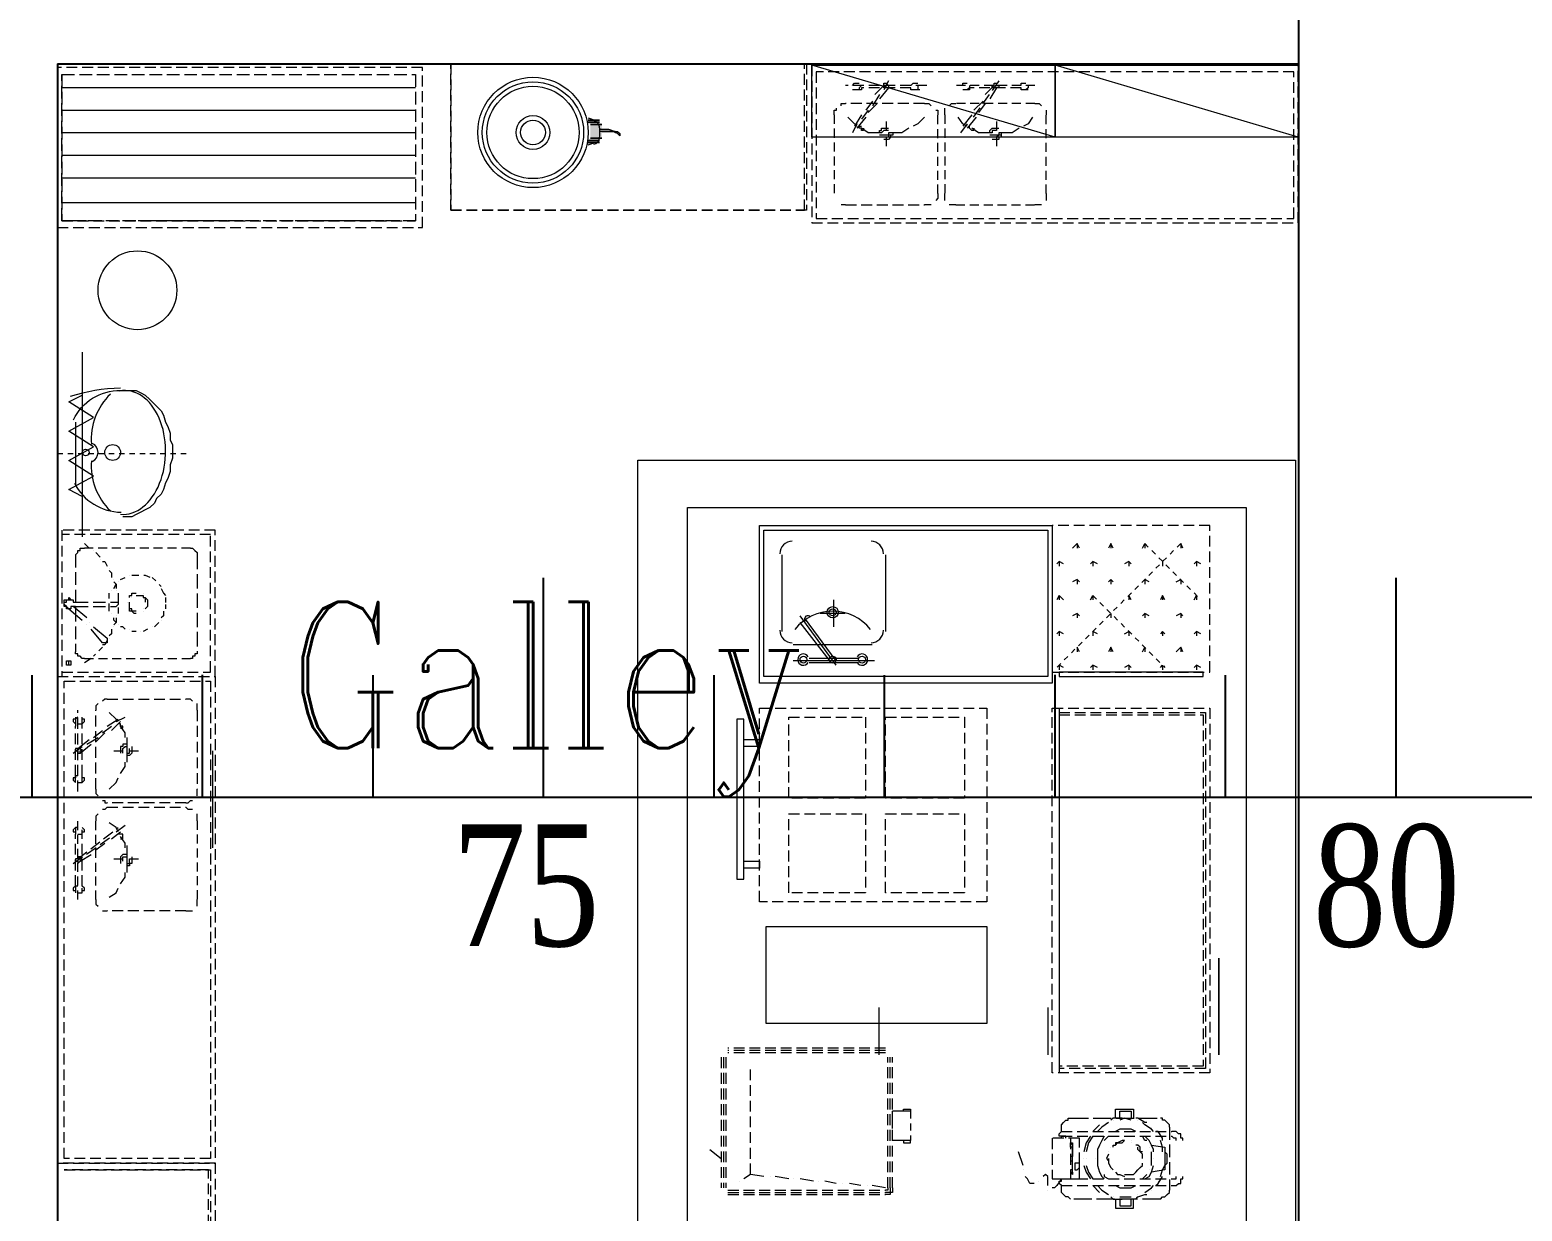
# Model space of a CAD drawing. Header units: millimetres. Extents: x -4 to 3776, y -4 to 4079.
# Drawn here: x 157.7 to 188.33, y 336.1 to 360.35 of the extents above; entities that cross this region are included whole.
import ezdxf
from ezdxf import colors
from ezdxf.entities.mleader import LeaderData, LeaderLine
from ezdxf.math import Vec2, Vec3

# ---------------------------------------------------------------- set-up
doc = ezdxf.new("R2010")
doc.units = ezdxf.units.MM
doc.linetypes.add('ACAD_ISO04W100', pattern=[30, 24, -3, 0, -3])
doc.linetypes.add('PDF_IMPORT', pattern=[1, 0.8, -0.2])
for name, color, linetype in [('BK_kedu', 255, 'Continuous'), ('PDF_0', 7, 'Continuous'), ('PDF_Back', 7, 'Continuous'), ('PDF_frame', 7, 'Continuous'), ('PDF_FUR', 7, 'Continuous'), ('PDF_GALLEY', 7, 'Continuous'), ('PDF_SANITARY', 7, 'Continuous')]:
    doc.layers.add(name, color=color, linetype=linetype)
doc.layers.add('刻度', color=3, linetype='ACAD_ISO04W100', lineweight=13)
doc.styles.add('ROMANC', font='ROMANC.shx', dxfattribs={"width": 0.8, "bigfont": 'HZDX.shx'})
doc.styles.get("Standard").update_dxf_attribs({"font": 'arial.ttf'})

# ---------------------------------------------------------------- blocks, each defined once
blk = doc.blocks.new('BK_0.7')
at = {"color": 4, "lineweight": 25}
for p, q in [((0, 0), (0, 4.414)), ((17.5, 0), (17.5, 4.5)), ((3.5, 0), (3.5, 2.5)), ((7, 0), (7, 2.5)), ((10.5, 0), (10.5, 2.511)), ((14, 0), (14, 2.5)), ((0, 0), (3.5, 0)), ((3.5, 0), (7, 0)), ((7, 0), (10.5, 0)), ((10.5, 0), (14, 0)), ((14, 0), (17.5, 0))]:
    blk.add_line(p, q, dxfattribs=at)

msp = doc.modelspace()

# ---------------------------------------------------------------- hatches: boundary and pattern name
at = {"layer": 'PDF_GALLEY', "transparency": 33554559}
h = msp.add_hatch(color=256, dxfattribs=at)
h.paths.add_polyline_path([(169.67, 358.265), (169.763, 358.265), (169.809, 358.219), (169.717, 358.219)])
h.paths.add_polyline_path([(169.162, 358.45), (169.162, 358.543), (169.3, 358.497), (169.393, 358.497), (169.393, 358.45), (169.439, 358.404), (169.439, 358.312), (169.624, 358.312), (169.67, 358.265), (169.439, 358.265), (169.439, 358.127), (169.393, 358.08), (169.393, 358.034), (169.3, 358.034), (169.162, 357.988), (169.162, 358.08), (169.208, 358.127), (169.208, 358.404)])
h = msp.add_hatch(color=256, dxfattribs=at)
h.paths.add_polyline_path([(169.717, 358.219), (169.763, 358.219), (169.809, 358.219)], flags=0)
h.paths.add_polyline_path([(169.763, 358.219), (169.809, 358.219), (169.763, 358.219)], flags=0)
h.paths.add_polyline_path([(169.809, 358.219), (169.763, 358.219), (169.809, 358.173)], flags=0)

# ---------------------------------------------------------------- linework, layer by layer
at = {"color": 4, "lineweight": 25}
for p, q in [((183.746, 393.102), (183.746, 296.102)), ((158.268, 359.652), (158.268, 329.551)), ((158.268, 359.652), (183.746, 359.652)), ((73.246, 344.602), (187.246, 344.602))]:
    msp.add_line(p, q, dxfattribs=at)
at = {"layer": 'PDF_0', "lineweight": 0}
for points in [[(170.182, 329.551), (170.182, 351.515), (183.684, 351.515), (183.684, 329.551)], [(171.199, 330.522), (171.199, 350.544), (182.666, 350.544), (182.666, 330.522)]]:
    msp.add_lwpolyline(points, close=True, dxfattribs=at)
at = {"layer": 'PDF_Back', "lineweight": 0}
for points in [[(158.776, 353.731), (158.776, 349.94)], [(158.776, 350.772), (158.499, 350.911), (159.008, 351.188), (158.499, 351.512), (159.008, 351.789), (158.499, 352.113), (159.008, 352.391), (158.499, 352.714), (158.776, 352.853)]]:
    msp.add_lwpolyline(points, dxfattribs=at)
at = {"layer": 'PDF_frame', "lineweight": 0}
for points in [[(161.458, 343.562), (161.458, 345.55)], [(175.129, 340.279), (175.129, 339.308)], [(178.597, 340.279), (178.597, 339.308)]]:
    msp.add_lwpolyline(points, dxfattribs=at)
msp.add_lwpolyline([(182.111, 339.308), (182.111, 341.296)], close=True, dxfattribs=at)
at = {"layer": 'PDF_FUR', "lineweight": 0}
for points in [[(178.746, 358.143), (173.753, 358.143), (173.753, 359.622), (178.746, 359.622), (178.746, 358.143), (173.753, 359.622)], [(183.74, 358.143), (178.746, 358.143), (178.746, 359.622), (183.74, 359.622), (183.74, 358.143), (178.746, 359.622)], [(173.141, 348), (173.141, 349.573)], [(175.268, 349.573), (175.268, 348)], [(174.205, 348.093), (174.205, 348.648)], [(174.251, 347.307), (173.511, 348.324)], [(174.436, 348.37), (173.927, 348.37)], [(174.158, 347.353), (173.511, 348.185)], [(174.251, 347.399), (173.604, 348.278)], [(174.991, 347.723), (173.372, 347.723)], [(175.037, 347.399), (173.372, 347.399)], [(174.713, 347.446), (173.696, 347.446)], [(174.713, 347.353), (173.696, 347.353)]]:
    msp.add_lwpolyline(points, dxfattribs=at)
for points in [[(172.679, 346.937), (172.679, 350.174), (178.69, 350.174), (178.69, 346.937)], [(178.597, 350.081), (178.597, 347.076), (172.771, 347.076), (172.771, 350.081)], [(177.349, 341.943), (177.349, 339.955), (172.817, 339.955), (172.817, 341.943)]]:
    msp.add_lwpolyline(points, close=True, dxfattribs=at)
for centre, radius in [((159.909, 355.003), 0.809), ((174.181, 348.393), 0.116), ((174.181, 348.393), 0.0694), ((173.58, 347.422), 0.0694), ((174.181, 347.422), 0.0694), ((174.783, 347.422), 0.0694)]:
    msp.add_circle(centre, radius, dxfattribs=at)
for centre, radius, start, end in [((173.349, 349.596), 0.254, 89.9995, 180.0005), ((174.968, 349.596), 0.254, 359.9995, 90.0005), ((174.181, 347.422), 0.994, 38.6882, 141.3118), ((173.673, 348.255), 0.0694, 36.1194, 216.1185), ((173.349, 348.024), 0.254, 179.9995, 270.0005), ((174.968, 348.024), 0.254, 269.9995, 0.0005), ((173.58, 347.422), 0.116, 29.9949, 330.0051), ((174.783, 347.422), 0.116, 209.9949, 150.0051)]:
    msp.add_arc(centre, radius, start, end, dxfattribs=at)
at = {"layer": 'PDF_GALLEY', "linetype": 'PDF_IMPORT', "lineweight": 0, "ltscale": 0.27743}
for points in [[(173.647, 359.652), (173.647, 356.647), (166.341, 356.647), (166.341, 359.652), (166.341, 356.647), (173.601, 356.647), (173.601, 359.652)], [(176.111, 359.206), (174.446, 359.206)], [(175.787, 359.16), (174.77, 359.16)], [(178.053, 359.16), (176.989, 359.16)], [(176.065, 358.836), (174.446, 358.836)], [(174.446, 356.756), (176.065, 356.756)], [(181.926, 347.168), (181.926, 350.174), (178.69, 350.174), (178.69, 347.168), (181.926, 347.168)], [(158.36, 350.081), (158.36, 347.076)], [(158.36, 347.168), (161.412, 347.168), (161.412, 349.989), (158.36, 349.989)], [(159.285, 346.613), (160.903, 346.613)], [(158.684, 344.717), (158.684, 346.382)], [(159.054, 344.764), (159.054, 346.382)], [(161.135, 346.382), (161.135, 344.764)], [(177.349, 346.428), (177.349, 342.452), (172.679, 342.452), (172.679, 346.428), (177.349, 346.428)], [(174.852, 346.243), (174.852, 344.579), (173.28, 344.579), (173.28, 346.243), (174.852, 346.243)], [(176.886, 346.243), (176.886, 344.579), (175.268, 344.579), (175.268, 346.243), (176.886, 346.243)], [(178.69, 338.938), (178.69, 346.428), (181.926, 346.428), (181.926, 338.938), (178.69, 338.938)], [(178.828, 346.336), (181.834, 346.336), (181.834, 339.03), (178.828, 339.03)], [(178.828, 346.29), (181.788, 346.29), (181.788, 339.076), (178.828, 339.076)], [(158.638, 345.041), (158.638, 346.058)], [(158.776, 345.041), (158.776, 346.058)], [(160.903, 344.486), (159.285, 344.486)], [(159.285, 344.394), (160.903, 344.394)], [(174.852, 344.255), (174.852, 342.637), (173.28, 342.637), (173.28, 344.255), (174.852, 344.255)], [(176.886, 344.255), (176.886, 342.637), (175.268, 342.637), (175.268, 344.255), (176.886, 344.255)], [(158.638, 342.775), (158.638, 343.839)], [(158.776, 342.775), (158.776, 343.839)], [(160.903, 342.267), (159.285, 342.267)], [(175.268, 339.446), (172.031, 339.446)], [(171.893, 339.261), (171.893, 336.58)], [(171.939, 339.261), (171.939, 336.58)], [(171.985, 339.261), (171.985, 336.58)], [(175.268, 339.4), (172.031, 339.4)], [(175.268, 339.354), (172.031, 339.354)], [(175.314, 336.58), (175.314, 339.261)], [(175.361, 336.58), (175.361, 339.261)], [(175.407, 336.58), (175.407, 339.261)], [(172.494, 336.857), (172.494, 339.03)], [(178.875, 337.735), (181.14, 337.735)], [(178.875, 337.643), (181.14, 337.643)], [(179.06, 337.597), (179.06, 336.764)], [(158.268, 329.551), (158.268, 337.088), (161.505, 337.088), (161.505, 329.551), (158.268, 329.551)], [(158.407, 329.69), (161.366, 329.69), (161.366, 336.949), (158.407, 336.949), (161.412, 336.949), (161.412, 329.644), (158.407, 329.644)], [(178.875, 336.764), (181.14, 336.764)], [(172.031, 336.533), (175.268, 336.533)], [(172.031, 336.487), (175.268, 336.487)], [(172.031, 336.441), (175.268, 336.441)], [(178.875, 336.626), (181.14, 336.626)]]:
    msp.add_lwpolyline(points, dxfattribs=at)
for points in [[(158.268, 359.573), (158.268, 356.29), (165.758, 356.29), (165.758, 359.573)], [(173.753, 359.622), (173.753, 356.386), (183.74, 356.386), (183.74, 359.622)], [(183.648, 356.478), (183.648, 359.484), (173.845, 359.484), (173.845, 356.478)], [(158.36, 356.429), (165.62, 356.429)], [(158.268, 350.081), (158.268, 347.076), (161.505, 347.076), (161.505, 350.081)], [(158.268, 347.076), (161.505, 347.076), (161.505, 337.088), (158.268, 337.088)], [(161.412, 337.181), (158.407, 337.181), (158.407, 346.983), (161.412, 346.983)], [(179.245, 336.764), (179.245, 337.597), (178.69, 337.597), (178.69, 336.764)]]:
    msp.add_lwpolyline(points, close=True, dxfattribs=at)
at = {"layer": 'PDF_GALLEY', "linetype": 'PDF_IMPORT', "lineweight": 0, "ltscale": 0.323669}
for points in [[(158.36, 359.434), (165.62, 359.434), (165.62, 356.429), (158.36, 356.429), (158.36, 359.434)], [(158.638, 349.573), (158.638, 348.185)], [(158.638, 348.601), (159.47, 348.601)], [(158.638, 348.509), (159.47, 348.509)], [(158.638, 348.463), (158.638, 347.584)], [(181.094, 337.828), (181.094, 336.533)]]:
    msp.add_lwpolyline(points, dxfattribs=at)
msp.add_lwpolyline([(158.36, 359.434), (158.36, 356.429)], close=True, dxfattribs=at)
at = {"layer": 'PDF_GALLEY', "lineweight": 0}
for points in [[(165.62, 359.157), (158.36, 359.157)], [(174.585, 359.206), (174.631, 359.252), (174.677, 359.252), (174.724, 359.252)], [(174.77, 359.16), (174.77, 359.114), (174.724, 359.114), (174.677, 359.114), (174.631, 359.114), (174.585, 359.114)], [(174.77, 359.206), (174.724, 359.16), (174.724, 359.114), (174.677, 359.114), (174.631, 359.114)], [(175.232, 359.206), (175.047, 359.021)], [(175.325, 359.16), (175.14, 358.929)], [(175.325, 359.299), (175.232, 359.114)], [(175.325, 359.206), (175.325, 359.206)], [(175.787, 359.206), (175.833, 359.252), (175.88, 359.252), (175.926, 359.252)], [(175.972, 359.114), (175.926, 359.114), (175.88, 359.114), (175.833, 359.114), (175.787, 359.114), (175.787, 359.16)], [(175.926, 359.206), (175.926, 359.16), (175.926, 359.114), (175.88, 359.114), (175.833, 359.114)], [(176.851, 359.206), (176.851, 359.252), (176.897, 359.252), (176.943, 359.252)], [(176.989, 359.16), (176.989, 359.114), (176.943, 359.114), (176.897, 359.114), (176.851, 359.114)], [(176.989, 359.206), (176.989, 359.16), (176.943, 359.114), (176.897, 359.114)], [(177.498, 359.206), (177.313, 359.021)], [(177.544, 359.16), (177.405, 358.929)], [(177.59, 359.206), (177.59, 359.206)], [(178.053, 359.206), (178.053, 359.252), (178.099, 359.252), (178.145, 359.252)], [(178.192, 359.114), (178.145, 359.114), (178.099, 359.114), (178.053, 359.114), (178.053, 359.16)], [(178.192, 359.206), (178.192, 359.16), (178.145, 359.114), (178.099, 359.114)], [(174.215, 358.605), (174.215, 358.651), (174.215, 358.698), (174.261, 358.698), (174.261, 358.744)], [(174.354, 358.79), (174.354, 358.836), (174.4, 358.836), (174.446, 358.836)], [(175.001, 358.883), (174.862, 358.698)], [(175.094, 358.836), (174.909, 358.651)], [(175.14, 359.021), (175.001, 358.79)], [(176.065, 358.836), (176.111, 358.836), (176.157, 358.836), (176.203, 358.79)], [(176.481, 358.605), (176.481, 358.651), (176.481, 358.698), (176.481, 358.744)], [(176.573, 358.79), (176.619, 358.836), (176.666, 358.836), (176.712, 358.836)], [(177.267, 358.883), (177.082, 358.698)], [(177.313, 358.836), (177.174, 358.651)], [(178.33, 358.836), (178.376, 358.836), (178.423, 358.836), (178.469, 358.79)], [(165.62, 358.695), (158.36, 358.695)], [(169.162, 358.543), (169.3, 358.497)], [(169.162, 358.497), (169.3, 358.497), (169.162, 358.497)], [(169.162, 358.497), (169.347, 358.497), (169.162, 358.497)], [(174.677, 358.374), (174.631, 358.42), (174.492, 358.559)], [(174.77, 358.605), (174.631, 358.374)], [(174.862, 358.559), (174.677, 358.328)], [(174.909, 358.698), (174.77, 358.513)], [(175.279, 358.466), (175.279, 358.281)], [(176.065, 358.559), (175.926, 358.42), (175.833, 358.374)], [(176.296, 358.698), (176.342, 358.698), (176.342, 358.651), (176.342, 358.605)], [(176.943, 358.374), (176.851, 358.42), (176.758, 358.559)], [(177.036, 358.605), (176.851, 358.374)], [(177.128, 358.559), (176.943, 358.328)], [(177.544, 358.466), (177.544, 358.281), (177.498, 358.281), (177.452, 358.281), (177.452, 358.235), (177.267, 358.235), (177.174, 358.235), (177.036, 358.328)], [(178.284, 358.559), (178.192, 358.42), (178.099, 358.374)], [(178.561, 358.698), (178.561, 358.651), (178.561, 358.605)], [(165.62, 358.232), (158.36, 358.232)], [(169.393, 358.312), (169.485, 358.312), (169.578, 358.312), (169.717, 358.265), (169.763, 358.265), (169.809, 358.219), (169.809, 358.173), (169.763, 358.219), (169.67, 358.265), (169.578, 358.265), (169.532, 358.265), (169.485, 358.265), (169.393, 358.265)], [(169.439, 358.265), (169.532, 358.265), (169.439, 358.265)], [(174.677, 358.42), (174.585, 358.235)], [(174.816, 358.328), (174.816, 358.281), (174.77, 358.281), (174.77, 358.328), (174.724, 358.328), (174.724, 358.374), (174.77, 358.374)], [(175.047, 358.235), (174.909, 358.235), (174.77, 358.328)], [(174.816, 358.328), (174.816, 358.328)], [(175.325, 358.281), (175.279, 358.281), (175.232, 358.281), (175.186, 358.235), (175.001, 358.235)], [(175.14, 358.235), (175.14, 358.281), (175.186, 358.281), (175.186, 358.328), (175.232, 358.328), (175.279, 358.328), (175.325, 358.328)], [(175.417, 358.189), (175.279, 358.189), (175.14, 358.189)], [(175.741, 358.328), (175.602, 358.235), (175.51, 358.235), (175.325, 358.235), (175.325, 358.189), (175.325, 358.143), (175.279, 358.143), (175.232, 358.143)], [(175.417, 358.235), (175.417, 358.189), (175.371, 358.189), (175.371, 358.143), (175.325, 358.096), (175.279, 358.096), (175.232, 358.096)], [(175.279, 358.143), (175.279, 357.958)], [(176.943, 358.42), (176.804, 358.235)], [(177.082, 358.328), (177.082, 358.281), (177.036, 358.281), (176.989, 358.328), (176.989, 358.374)], [(177.082, 358.328), (177.082, 358.328)], [(177.405, 358.235), (177.405, 358.281), (177.452, 358.328), (177.498, 358.328), (177.544, 358.328), (177.59, 358.328)], [(177.637, 358.189), (177.544, 358.189), (177.405, 358.189)], [(177.637, 358.235), (177.637, 358.189), (177.637, 358.143), (177.59, 358.143), (177.59, 358.096), (177.544, 358.096), (177.498, 358.096), (177.452, 358.096)], [(178.007, 358.328), (177.868, 358.235), (177.775, 358.235), (177.59, 358.235), (177.59, 358.189), (177.544, 358.143), (177.498, 358.143)], [(177.544, 358.143), (177.544, 357.958)], [(169.162, 358.034), (169.393, 358.034), (169.162, 358.034)], [(169.162, 358.034), (169.347, 358.034), (169.162, 358.034)], [(169.162, 357.988), (169.3, 358.034)], [(165.62, 357.77), (158.36, 357.77)], [(165.62, 357.307), (158.36, 357.307)], [(176.342, 356.987), (176.342, 356.941), (176.342, 356.894), (176.296, 356.848)], [(176.481, 356.848), (176.481, 356.894), (176.481, 356.941), (176.481, 356.987)], [(178.561, 356.987), (178.561, 356.941), (178.561, 356.894), (178.561, 356.848)], [(165.62, 356.799), (158.36, 356.799)], [(174.446, 356.756), (174.4, 356.756), (174.354, 356.756)], [(176.203, 356.756), (176.157, 356.756), (176.111, 356.756), (176.065, 356.756)], [(176.712, 356.756), (176.666, 356.756), (176.619, 356.756), (176.573, 356.756)], [(178.469, 356.756), (178.423, 356.756), (178.376, 356.756), (178.33, 356.756)], [(158.638, 349.573), (158.684, 349.619), (158.684, 349.665), (158.73, 349.665), (158.73, 349.711), (158.776, 349.711), (158.823, 349.711)], [(158.823, 349.804), (158.915, 349.711)], [(159.008, 349.665), (159.008, 349.665)], [(159.054, 349.619), (159.146, 349.526)], [(160.996, 349.711), (161.042, 349.711), (161.088, 349.665), (161.135, 349.619), (161.135, 349.573)], [(179.198, 349.804), (179.106, 349.711)], [(179.245, 349.711), (179.198, 349.804), (179.198, 349.711)], [(179.892, 349.804), (179.846, 349.711)], [(179.938, 349.711), (179.892, 349.804), (179.892, 349.711)], [(180.539, 349.711), (180.586, 349.804), (180.586, 349.711)], [(181.372, 349.711), (181.325, 349.804), (181.325, 349.711)], [(159.146, 349.48), (159.146, 349.48)], [(159.193, 349.434), (159.239, 349.434), (159.285, 349.341)], [(159.331, 349.295), (159.331, 349.295)], [(159.331, 349.249), (159.378, 349.203), (159.378, 349.11)], [(178.828, 349.434), (178.782, 349.388)], [(178.921, 349.388), (178.828, 349.434), (178.828, 349.341)], [(179.522, 349.434), (179.476, 349.388)], [(179.615, 349.388), (179.522, 349.434), (179.522, 349.341)], [(180.262, 349.434), (180.169, 349.388)], [(180.308, 349.388), (180.262, 349.434), (180.262, 349.341)], [(180.955, 349.434), (180.955, 349.341)], [(181.649, 349.434), (181.603, 349.388)], [(181.741, 349.388), (181.649, 349.434), (181.649, 349.341)], [(159.424, 349.064), (159.424, 349.064)], [(159.424, 349.018), (159.47, 348.971), (159.47, 348.879)], [(159.424, 348.879), (159.47, 348.971)], [(159.516, 349.018), (159.516, 349.018)], [(159.562, 349.064), (159.655, 349.11)], [(159.747, 349.156), (159.747, 349.156)], [(179.198, 349.064), (179.106, 349.018)], [(179.245, 349.018), (179.198, 349.064), (179.198, 348.971)], [(179.892, 349.064), (179.846, 349.018)], [(179.938, 349.018), (179.892, 349.064), (179.892, 348.971)], [(180.678, 349.018), (180.586, 349.064), (180.586, 348.971)], [(181.233, 349.018), (181.325, 349.064), (181.325, 348.971)], [(158.869, 348.278), (158.591, 348.509), (158.545, 348.509), (158.545, 348.463), (158.499, 348.463), (158.453, 348.463), (158.453, 348.509), (158.407, 348.509), (158.407, 348.555), (158.407, 348.601), (158.407, 348.648), (158.453, 348.648), (158.499, 348.648), (158.499, 348.694), (158.545, 348.648), (158.591, 348.648)], [(158.638, 348.509), (158.591, 348.509), (158.545, 348.509), (158.545, 348.463), (158.499, 348.463), (158.453, 348.509), (158.407, 348.555), (158.407, 348.601), (158.453, 348.601), (158.453, 348.648), (158.499, 348.648), (158.545, 348.648), (158.591, 348.648), (158.591, 348.601), (158.638, 348.601)], [(159.378, 348.833), (159.378, 348.833)], [(159.47, 348.833), (159.47, 348.833)], [(159.747, 348.694), (159.747, 348.74), (159.794, 348.74), (159.794, 348.786), (159.84, 348.786), (159.886, 348.786)], [(159.794, 348.694), (159.794, 348.694)], [(159.886, 348.74), (159.932, 348.74), (159.979, 348.74), (160.025, 348.74), (160.025, 348.694), (160.071, 348.694), (160.071, 348.648), (160.071, 348.601)], [(160.025, 348.786), (160.025, 348.786)], [(160.071, 348.694), (160.117, 348.648), (160.117, 348.601), (160.117, 348.555), (160.117, 348.509), (160.071, 348.463)], [(160.395, 348.879), (160.441, 348.786), (160.487, 348.74)], [(178.828, 348.74), (178.782, 348.648)], [(178.921, 348.648), (178.828, 348.74), (178.828, 348.648)], [(179.476, 348.648), (179.522, 348.74), (179.522, 348.648)], [(180.308, 348.648), (180.262, 348.74), (180.262, 348.648)], [(180.955, 348.74), (180.909, 348.648)], [(181.002, 348.648), (180.955, 348.74), (180.955, 348.648)], [(181.603, 348.648), (181.649, 348.74), (181.649, 348.648)], [(158.499, 348.463), (158.776, 348.232)], [(158.591, 348.509), (158.591, 348.509)], [(159.378, 348.37), (159.378, 348.37)], [(159.47, 348.601), (159.47, 348.601)], [(159.47, 348.601), (159.516, 348.601), (159.516, 348.555), (159.47, 348.509)], [(159.47, 348.324), (159.47, 348.324)], [(159.701, 348.601), (159.701, 348.601)], [(159.886, 348.417), (159.84, 348.417), (159.794, 348.417), (159.794, 348.463), (159.747, 348.463), (159.747, 348.509), (159.747, 348.555), (159.747, 348.601)], [(159.886, 348.37), (159.84, 348.37), (159.794, 348.417), (159.747, 348.417), (159.747, 348.463)], [(159.886, 348.417), (159.886, 348.417)], [(159.886, 348.37), (159.886, 348.37)], [(160.025, 348.463), (160.025, 348.463)], [(160.025, 348.417), (160.025, 348.417)], [(160.441, 348.417), (160.441, 348.324), (160.395, 348.278)], [(179.198, 348.37), (179.106, 348.324)], [(179.245, 348.324), (179.198, 348.37), (179.198, 348.278)], [(179.892, 348.37), (179.892, 348.278)], [(180.586, 348.37), (180.539, 348.324)], [(180.678, 348.324), (180.586, 348.37), (180.586, 348.278)], [(181.325, 348.37), (181.233, 348.324)], [(181.372, 348.324), (181.325, 348.37), (181.325, 348.278)], [(158.869, 348.139), (158.869, 348.139)], [(158.915, 348.185), (158.915, 348.185)], [(159.008, 348.093), (159.285, 347.862), (159.285, 347.815), (159.285, 347.769), (159.239, 347.769), (159.193, 347.769), (158.961, 348.047)], [(159.378, 348.047), (159.378, 347.954), (159.331, 347.908)], [(159.47, 348.278), (159.47, 348.185), (159.424, 348.139)], [(159.47, 348.185), (159.424, 348.232), (159.424, 348.278)], [(159.424, 348.093), (159.424, 348.093)], [(159.516, 348.139), (159.516, 348.139)], [(159.655, 348.047), (159.609, 348.093), (159.562, 348.093)], [(159.747, 348.047), (159.747, 348.047)], [(160.117, 348.047), (160.025, 348)], [(160.21, 348.093), (160.21, 348.093)], [(160.349, 348.185), (160.302, 348.139), (160.256, 348.093)], [(160.395, 348.232), (160.395, 348.232)], [(159.285, 347.815), (159.239, 347.723), (159.193, 347.723)], [(159.285, 347.862), (159.285, 347.862)], [(159.331, 347.862), (159.331, 347.862)], [(159.886, 348), (159.794, 348)], [(159.979, 348), (159.979, 348)], [(178.828, 348), (178.782, 347.954)], [(178.921, 347.954), (178.828, 348), (178.828, 347.908)], [(179.615, 347.954), (179.522, 348), (179.522, 347.908)], [(180.169, 347.954), (180.262, 348), (180.262, 347.908)], [(180.955, 348), (180.909, 347.954)], [(181.002, 347.954), (180.955, 348), (180.955, 347.908)], [(181.649, 348), (181.603, 347.954)], [(181.741, 347.954), (181.649, 348), (181.649, 347.908)], [(158.499, 347.307), (158.499, 347.399)], [(158.823, 347.446), (158.776, 347.446), (158.73, 347.492), (158.684, 347.492), (158.684, 347.538), (158.638, 347.538), (158.638, 347.584)], [(158.961, 347.446), (158.823, 347.353)], [(161.135, 347.584), (161.135, 347.538), (161.088, 347.538), (161.088, 347.492), (161.042, 347.492), (161.042, 347.446), (160.996, 347.446)], [(161.135, 347.584), (161.135, 347.584)], [(179.245, 347.584), (179.198, 347.677), (179.198, 347.584)], [(179.892, 347.677), (179.846, 347.584)], [(179.938, 347.584), (179.892, 347.677), (179.892, 347.584)], [(180.539, 347.584), (180.586, 347.677), (180.586, 347.584)], [(181.325, 347.677), (181.233, 347.584)], [(181.372, 347.584), (181.325, 347.677), (181.325, 347.584)], [(158.499, 347.307), (158.499, 347.307)], [(178.921, 347.261), (178.828, 347.307), (178.828, 347.214)], [(179.522, 347.307), (179.476, 347.261)], [(179.615, 347.261), (179.522, 347.307), (179.522, 347.214)], [(180.262, 347.307), (180.169, 347.261)], [(180.308, 347.261), (180.262, 347.307), (180.262, 347.214)], [(180.909, 347.261), (180.955, 347.307), (180.955, 347.214)], [(181.649, 347.307), (181.603, 347.261)], [(181.741, 347.261), (181.649, 347.307), (181.649, 347.214)], [(159.1, 346.521), (159.054, 346.475), (159.054, 346.428), (159.054, 346.382)], [(159.285, 346.613), (159.239, 346.613), (159.193, 346.567)], [(161.042, 346.567), (160.996, 346.613), (160.95, 346.613), (160.903, 346.613)], [(161.135, 346.382), (161.135, 346.428), (161.135, 346.475), (161.135, 346.521)], [(158.638, 346.243), (158.638, 346.197), (158.591, 346.197), (158.591, 346.151), (158.638, 346.105), (158.638, 346.058)], [(158.684, 346.243), (158.638, 346.197), (158.638, 346.151), (158.638, 346.105)], [(158.684, 346.105), (158.73, 346.105), (158.776, 346.105), (158.776, 346.151), (158.776, 346.197)], [(158.776, 346.058), (158.776, 346.105), (158.823, 346.151), (158.823, 346.197), (158.776, 346.197), (158.776, 346.243)], [(159.285, 346.058), (159.516, 346.197)], [(159.516, 346.151), (159.47, 346.197), (159.331, 346.336)], [(159.47, 346.151), (159.655, 346.243)], [(178.828, 346.428), (178.828, 338.938)], [(159.008, 345.827), (159.193, 345.966)], [(159.054, 345.735), (159.239, 345.92)], [(159.193, 345.92), (159.378, 346.058)], [(159.378, 345.966), (159.562, 346.151)], [(159.562, 346.012), (159.609, 346.012), (159.609, 346.058), (159.562, 346.058), (159.562, 346.105), (159.516, 346.105)], [(159.655, 345.827), (159.655, 345.92), (159.562, 346.058)], [(158.591, 345.504), (158.776, 345.642)], [(158.684, 345.596), (158.915, 345.781)], [(158.73, 345.504), (158.961, 345.688)], [(158.869, 345.688), (159.1, 345.827)], [(159.794, 345.642), (159.794, 345.596), (159.794, 345.55), (159.794, 345.504), (159.747, 345.457), (159.701, 345.457), (159.701, 345.55), (159.701, 345.688), (159.655, 345.688), (159.609, 345.688), (159.609, 345.642), (159.562, 345.642), (159.562, 345.596), (159.562, 345.55), (159.562, 345.504)], [(159.609, 345.504), (159.609, 345.55), (159.609, 345.596), (159.655, 345.642), (159.701, 345.642), (159.701, 345.827)], [(159.701, 345.319), (159.701, 345.504), (159.747, 345.504), (159.747, 345.55), (159.747, 345.596)], [(159.424, 345.55), (159.609, 345.55)], [(159.562, 345.087), (159.655, 345.226), (159.655, 345.319)], [(159.701, 345.504), (159.701, 345.504)], [(159.701, 345.457), (159.701, 345.457)], [(159.747, 345.55), (159.932, 345.55)], [(158.638, 345.041), (158.638, 344.995), (158.591, 344.995), (158.591, 344.949), (158.638, 344.902), (158.638, 344.949), (158.638, 344.995), (158.638, 345.041), (158.684, 345.041)], [(158.638, 345.041), (158.638, 345.041)], [(158.684, 344.902), (158.73, 344.902), (158.776, 344.902), (158.776, 344.949), (158.776, 344.995)], [(158.776, 344.902), (158.823, 344.949), (158.823, 344.995), (158.776, 344.995), (158.776, 345.041)], [(159.331, 344.764), (159.47, 344.902), (159.516, 344.995)], [(159.054, 344.764), (159.054, 344.717), (159.054, 344.671), (159.1, 344.625)], [(161.135, 344.625), (161.135, 344.671), (161.135, 344.717), (161.135, 344.764)], [(159.193, 344.533), (159.239, 344.533), (159.239, 344.486), (159.285, 344.486)], [(159.285, 344.394), (159.239, 344.348), (159.193, 344.348)], [(160.903, 344.486), (160.95, 344.486), (160.996, 344.533), (161.042, 344.533)], [(161.042, 344.348), (160.996, 344.348), (160.95, 344.348), (160.903, 344.394)], [(159.1, 344.255), (159.054, 344.209), (159.054, 344.163), (159.054, 344.116)], [(159.516, 343.885), (159.47, 343.978), (159.331, 344.07)], [(159.47, 343.885), (159.655, 344.024)], [(161.135, 344.116), (161.135, 344.163), (161.135, 344.209), (161.135, 344.255)], [(158.638, 343.978), (158.591, 343.931), (158.591, 343.885), (158.638, 343.885), (158.638, 343.839)], [(158.684, 343.978), (158.638, 343.978), (158.638, 343.931), (158.638, 343.885)], [(158.684, 343.839), (158.73, 343.839), (158.776, 343.839), (158.776, 343.885), (158.776, 343.931)], [(158.776, 343.839), (158.776, 343.885), (158.823, 343.885), (158.823, 343.931), (158.776, 343.978)], [(158.776, 343.839), (158.776, 343.839)], [(159.378, 343.746), (159.562, 343.885)], [(159.562, 343.746), (159.609, 343.746), (159.609, 343.793), (159.609, 343.839), (159.562, 343.839), (159.516, 343.839)], [(159.655, 343.562), (159.655, 343.654), (159.562, 343.793)], [(158.73, 343.284), (158.961, 343.423)], [(159.054, 343.515), (159.239, 343.654)], [(159.794, 343.377), (159.794, 343.33), (159.794, 343.284), (159.794, 343.238), (159.747, 343.238), (159.747, 343.192), (159.701, 343.192), (159.701, 343.33), (159.701, 343.423), (159.655, 343.423), (159.609, 343.423), (159.562, 343.377), (159.562, 343.33), (159.562, 343.284), (159.562, 343.238)], [(159.609, 343.284), (159.609, 343.33), (159.609, 343.377), (159.655, 343.377), (159.701, 343.377), (159.701, 343.608)], [(159.424, 343.33), (159.609, 343.33)], [(159.701, 343.053), (159.701, 343.238), (159.747, 343.238), (159.747, 343.284), (159.747, 343.33), (159.932, 343.33)], [(159.701, 343.238), (159.701, 343.238)], [(159.701, 343.192), (159.701, 343.192)], [(159.562, 342.822), (159.655, 342.96), (159.655, 343.053)], [(158.638, 342.775), (158.591, 342.729), (158.591, 342.683), (158.638, 342.683), (158.638, 342.637)], [(158.638, 342.775), (158.638, 342.775)], [(158.684, 342.775), (158.638, 342.775), (158.638, 342.729), (158.638, 342.683)], [(158.684, 342.637), (158.73, 342.637), (158.776, 342.637), (158.776, 342.683), (158.776, 342.729)], [(158.776, 342.637), (158.776, 342.683), (158.823, 342.683), (158.823, 342.729), (158.776, 342.775)], [(159.054, 342.498), (159.054, 342.452), (159.054, 342.406), (159.1, 342.359)], [(159.331, 342.544), (159.47, 342.637), (159.516, 342.729)], [(161.135, 342.359), (161.135, 342.406), (161.135, 342.452), (161.135, 342.498)], [(159.193, 342.267), (159.239, 342.267), (159.285, 342.267)], [(160.903, 342.267), (160.95, 342.267), (160.996, 342.267), (161.042, 342.267)], [(175.777, 338.152), (175.407, 338.152)], [(178.875, 337.597), (178.875, 337.643), (178.828, 337.643), (178.828, 337.689), (178.875, 337.735), (178.875, 337.828), (178.875, 337.874), (178.921, 337.92), (178.967, 337.967), (179.013, 337.967), (179.013, 338.013), (179.06, 338.013)], [(179.846, 337.92), (179.707, 337.828), (179.615, 337.735)], [(179.799, 337.92), (179.799, 337.92)], [(180.123, 338.013), (179.938, 338.013), (179.892, 337.967)], [(179.938, 337.967), (179.938, 337.967)], [(179.984, 338.013), (179.984, 338.198), (180.031, 338.198), (180.354, 338.198), (180.354, 338.013)], [(180.031, 338.198), (180.031, 338.198)], [(180.077, 338.013), (180.077, 338.152), (180.262, 338.152), (180.308, 338.152), (180.308, 338.013)], [(180.077, 338.152), (180.077, 338.152)], [(180.308, 337.967), (180.169, 338.013), (180.077, 337.967)], [(180.262, 338.013), (180.262, 338.013)], [(180.308, 338.152), (180.308, 338.152)], [(180.354, 338.198), (180.354, 338.198)], [(180.632, 337.92), (180.586, 337.92), (180.447, 338.013), (180.401, 338.013)], [(180.447, 337.967), (180.447, 337.967)], [(180.77, 337.735), (180.724, 337.782), (180.586, 337.874), (180.539, 337.92)], [(181.094, 337.828), (181.094, 337.874), (181.048, 337.92), (181.002, 337.967), (180.955, 337.967), (180.955, 338.013), (180.909, 338.013)], [(178.875, 337.735), (178.875, 337.735)], [(178.967, 337.597), (178.967, 337.643), (178.875, 337.643)], [(179.476, 337.643), (179.383, 337.504), (179.337, 337.319)], [(179.522, 337.643), (179.43, 337.504), (179.383, 337.319)], [(179.661, 337.874), (179.522, 337.735)], [(179.753, 337.643), (179.707, 337.551), (179.661, 337.458), (179.615, 337.366), (179.615, 337.319), (179.615, 337.273), (179.615, 337.181), (179.615, 337.088), (179.615, 337.042), (179.661, 336.903), (179.707, 336.811), (179.753, 336.764)], [(179.846, 337.643), (179.753, 337.551)], [(180.401, 337.735), (180.308, 337.782), (180.169, 337.782), (180.077, 337.782), (179.984, 337.735)], [(180.632, 337.551), (180.586, 337.551), (180.539, 337.643)], [(180.77, 337.319), (180.77, 337.366), (180.724, 337.458), (180.678, 337.551), (180.586, 337.643)], [(180.724, 337.828), (180.724, 337.828)], [(180.955, 337.551), (180.955, 337.597), (180.863, 337.735), (180.817, 337.735)], [(180.817, 337.643), (180.817, 337.643)], [(181.372, 337.551), (181.372, 337.597), (181.325, 337.597), (181.325, 337.643), (181.325, 337.689), (181.279, 337.689), (181.233, 337.735), (181.187, 337.735), (181.14, 337.735)], [(181.233, 337.551), (181.233, 337.597), (181.187, 337.597), (181.14, 337.643)], [(171.662, 337.366), (171.893, 337.181)], [(175.777, 337.551), (175.407, 337.551)], [(178.089, 337.042), (177.996, 337.319)], [(179.106, 337.412), (179.06, 337.412), (179.06, 337.458), (179.06, 337.504), (179.106, 337.504)], [(179.106, 337.412), (179.106, 337.412)], [(179.661, 337.412), (179.661, 337.412)], [(179.846, 337.319), (179.846, 337.319)], [(179.892, 337.412), (179.892, 337.412)], [(179.938, 337.412), (179.938, 337.458), (179.984, 337.458), (180.031, 337.504), (180.123, 337.504), (180.169, 337.551), (180.123, 337.551), (180.031, 337.504), (179.984, 337.504), (179.984, 337.458)], [(180.308, 337.551), (180.308, 337.551)], [(180.308, 337.504), (180.308, 337.504)], [(180.539, 337.319), (180.493, 337.319), (180.493, 337.412), (180.447, 337.458), (180.401, 337.458)], [(180.539, 337.181), (180.539, 337.273), (180.493, 337.319), (180.447, 337.366), (180.447, 337.412)], [(180.678, 337.412), (180.678, 337.412)], [(180.724, 337.458), (181.002, 337.412), (181.002, 336.949), (180.724, 336.903)], [(180.724, 337.042), (180.724, 337.088), (180.724, 337.181), (180.724, 337.273), (180.724, 337.319)], [(180.955, 337.319), (180.955, 337.412), (180.909, 337.551)], [(180.909, 336.811), (180.955, 336.949), (181.002, 337.042), (181.048, 337.088), (181.048, 337.273), (181.002, 337.319)], [(181.002, 337.412), (181.002, 337.412)], [(179.106, 337.227), (179.06, 337.227), (179.06, 337.181), (179.06, 337.134), (179.106, 337.134)], [(179.106, 337.227), (179.106, 337.227)], [(179.106, 337.227), (179.106, 337.227)], [(179.106, 337.134), (179.106, 337.134)], [(179.198, 337.088), (179.152, 337.088), (179.152, 337.042), (179.152, 336.996), (179.152, 336.949), (179.198, 336.949)], [(179.198, 337.088), (179.198, 337.088)], [(179.198, 337.088), (179.198, 337.088)], [(179.337, 337.181), (179.337, 337.181)], [(179.337, 337.042), (179.383, 336.903), (179.476, 336.764)], [(179.383, 337.181), (179.383, 337.181)], [(179.383, 337.042), (179.43, 336.903), (179.522, 336.764)], [(179.568, 337.181), (179.568, 337.181)], [(179.846, 337.273), (179.799, 337.181), (179.846, 337.134), (179.846, 337.088)], [(179.846, 337.181), (179.846, 337.134), (179.846, 337.088), (179.892, 336.996), (179.938, 336.949)], [(180.401, 336.903), (180.447, 336.949), (180.493, 336.996), (180.539, 337.042), (180.539, 337.088)], [(180.493, 337.042), (180.493, 337.042)], [(180.539, 337.181), (180.539, 337.181)], [(180.586, 336.764), (180.678, 336.811), (180.724, 336.903), (180.77, 337.042)], [(180.77, 337.181), (180.77, 337.181)], [(181.002, 337.181), (181.002, 337.181)], [(172.263, 336.718), (172.263, 336.718)], [(172.771, 336.811), (172.494, 336.857), (172.355, 336.764)], [(172.91, 336.811), (172.91, 336.811)], [(173.28, 336.764), (173.002, 336.811)], [(173.372, 336.764), (173.372, 336.764)], [(173.788, 336.718), (173.511, 336.764)], [(173.881, 336.718), (173.881, 336.718)], [(174.251, 336.672), (174.02, 336.718)], [(174.39, 336.672), (174.39, 336.672)], [(174.759, 336.626), (174.528, 336.672)], [(178.089, 336.949), (178.089, 336.949)], [(178.32, 336.672), (178.274, 336.672), (178.227, 336.672), (178.181, 336.764), (178.135, 336.811)], [(178.412, 336.718), (178.412, 336.718)], [(178.597, 336.626), (178.597, 336.672), (178.597, 336.718), (178.597, 336.811), (178.551, 336.857), (178.505, 336.811)], [(178.875, 336.764), (178.782, 336.626), (178.736, 336.58), (178.69, 336.58)], [(179.06, 336.348), (179.013, 336.395), (178.967, 336.395), (178.921, 336.441), (178.875, 336.487), (178.875, 336.533), (178.875, 336.626), (178.828, 336.672), (178.828, 336.718), (178.875, 336.718), (178.875, 336.764), (178.967, 336.764)], [(178.875, 336.764), (178.875, 336.764)], [(178.967, 336.764), (178.967, 336.764)], [(179.106, 336.949), (179.06, 336.949), (179.06, 336.903), (179.106, 336.857)], [(179.106, 336.949), (179.106, 336.949)], [(179.106, 336.949), (179.106, 336.949)], [(179.198, 336.949), (179.198, 336.949)], [(179.198, 336.949), (179.198, 336.949)], [(179.661, 336.949), (179.661, 336.949)], [(179.753, 336.857), (179.753, 336.811), (179.846, 336.764)], [(179.892, 336.949), (179.892, 336.949)], [(179.984, 336.903), (180.031, 336.857), (180.077, 336.857), (180.169, 336.811)], [(180.031, 336.857), (180.031, 336.857)], [(180.169, 336.857), (180.216, 336.857), (180.262, 336.857), (180.354, 336.857), (180.401, 336.903), (180.447, 336.949)], [(180.308, 336.857), (180.308, 336.857)], [(180.539, 336.764), (180.586, 336.811), (180.632, 336.857)], [(180.678, 336.949), (180.678, 336.949)], [(180.817, 336.626), (180.863, 336.672), (180.955, 336.811)], [(180.863, 336.718), (180.863, 336.718)], [(181.002, 336.949), (181.002, 336.949)], [(181.14, 336.626), (181.187, 336.626), (181.233, 336.626), (181.279, 336.672), (181.325, 336.672), (181.325, 336.718), (181.325, 336.764), (181.372, 336.764), (181.372, 336.811)], [(181.14, 336.764), (181.187, 336.764), (181.233, 336.764), (181.233, 336.811)], [(174.898, 336.626), (174.898, 336.626)], [(175.268, 336.58), (174.991, 336.626)], [(175.407, 336.58), (175.407, 336.533), (175.407, 336.487), (175.361, 336.487), (175.361, 336.441), (175.314, 336.441), (175.268, 336.441)], [(175.314, 336.58), (175.314, 336.533), (175.268, 336.533)], [(175.361, 336.58), (175.361, 336.533), (175.361, 336.487), (175.314, 336.487), (175.268, 336.487)], [(175.314, 336.58), (175.314, 336.58)], [(175.361, 336.58), (175.361, 336.58)], [(175.407, 336.58), (175.407, 336.58)], [(178.597, 336.533), (178.597, 336.533)], [(178.875, 336.533), (178.875, 336.533)], [(179.522, 336.626), (179.661, 336.487)], [(179.615, 336.626), (179.707, 336.533), (179.846, 336.441)], [(179.799, 336.441), (179.799, 336.441)], [(179.892, 336.395), (179.938, 336.348), (180.123, 336.348)], [(179.938, 336.395), (179.938, 336.395)], [(179.984, 336.626), (180.077, 336.58), (180.169, 336.58), (180.308, 336.58), (180.401, 336.626)], [(180.077, 336.395), (180.169, 336.395), (180.308, 336.395)], [(180.401, 336.348), (180.447, 336.395), (180.586, 336.441), (180.632, 336.441)], [(180.447, 336.441), (180.447, 336.441)], [(180.586, 336.487), (180.724, 336.58), (180.77, 336.626)], [(180.724, 336.533), (180.724, 336.533)], [(180.909, 336.348), (180.955, 336.395), (181.002, 336.395), (181.048, 336.441), (181.094, 336.487), (181.094, 336.533)], [(179.984, 336.348), (179.984, 336.163), (180.031, 336.163), (180.354, 336.163), (180.354, 336.348)], [(179.984, 336.163), (179.984, 336.163)], [(180.077, 336.348), (180.077, 336.256), (180.077, 336.21), (180.262, 336.21), (180.308, 336.21), (180.308, 336.256), (180.308, 336.348)], [(180.262, 336.348), (180.262, 336.348)], [(180.354, 336.163), (180.354, 336.163)]]:
    msp.add_lwpolyline(points, dxfattribs=at)
for points in [[(175.325, 359.206), (175.325, 359.16), (175.279, 359.16), (175.232, 359.16), (175.232, 359.206), (175.232, 359.252), (175.279, 359.252)], [(177.59, 359.206), (177.59, 359.16), (177.544, 359.16), (177.498, 359.16), (177.452, 359.16), (177.452, 359.206), (177.498, 359.206), (177.498, 359.252), (177.544, 359.252), (177.544, 359.206)], [(169.3, 358.497), (169.162, 358.497), (169.347, 358.497)], [(169.347, 358.497), (169.162, 358.497), (169.162, 358.497)], [(169.162, 358.497), (169.162, 358.497), (169.347, 358.497)], [(169.347, 358.497), (169.162, 358.497), (169.393, 358.497)], [(169.393, 358.45), (169.162, 358.45), (169.162, 358.45)], [(169.162, 358.45), (169.162, 358.45), (169.393, 358.45)], [(169.439, 358.404), (169.208, 358.404), (169.208, 358.404)], [(169.208, 358.404), (169.208, 358.404), (169.439, 358.404)], [(169.439, 358.404), (169.208, 358.404), (169.208, 358.404)], [(169.208, 358.404), (169.208, 358.404), (169.439, 358.404)], [(169.439, 358.127), (169.208, 358.127), (169.208, 358.127)], [(169.208, 358.127), (169.208, 358.127), (169.439, 358.127)], [(169.439, 358.127), (169.208, 358.127), (169.208, 358.127)], [(169.208, 358.127), (169.208, 358.127), (169.439, 358.127)], [(169.532, 358.265), (169.439, 358.265), (169.485, 358.265)], [(169.532, 358.265), (169.67, 358.265), (169.578, 358.265)], [(169.67, 358.265), (169.578, 358.265), (169.717, 358.265)], [(169.717, 358.265), (169.578, 358.265), (169.578, 358.265)], [(169.578, 358.265), (169.578, 358.265), (169.717, 358.265)], [(169.393, 358.08), (169.162, 358.08), (169.162, 358.08)], [(169.162, 358.08), (169.162, 358.08), (169.393, 358.08)], [(169.393, 358.034), (169.162, 358.034), (169.347, 358.034)], [(169.347, 358.034), (169.162, 358.034), (169.162, 358.034)], [(169.162, 358.034), (169.162, 358.034), (169.347, 358.034)], [(169.347, 358.034), (169.162, 358.034), (169.3, 358.034)], [(158.499, 347.307), (158.453, 347.307), (158.453, 347.353), (158.453, 347.399), (158.499, 347.399), (158.545, 347.399), (158.545, 347.353), (158.545, 347.307)], [(178.828, 347.168), (178.828, 347.076), (181.788, 347.076), (181.788, 347.168)], [(172.355, 342.914), (172.355, 346.197), (172.216, 346.197), (172.216, 342.914)], [(158.684, 345.504), (158.73, 345.504), (158.73, 345.55), (158.776, 345.55), (158.73, 345.596), (158.684, 345.596), (158.638, 345.596), (158.638, 345.55), (158.684, 345.55)], [(172.679, 345.781), (172.679, 345.642), (172.355, 345.642), (172.355, 345.781)], [(158.684, 343.238), (158.73, 343.284), (158.776, 343.33), (158.73, 343.33), (158.73, 343.377), (158.684, 343.377), (158.684, 343.33), (158.638, 343.33), (158.638, 343.284), (158.684, 343.284)], [(172.679, 343.284), (172.679, 343.145), (172.355, 343.145), (172.355, 343.284)], [(175.777, 338.198), (175.777, 338.152), (175.638, 338.152), (175.638, 338.198)], [(175.777, 337.504), (175.777, 337.551), (175.638, 337.551), (175.638, 337.504)], [(179.106, 337.412), (179.06, 337.412), (179.06, 337.458), (179.106, 337.504), (179.106, 337.458)], [(179.106, 337.227), (179.06, 337.227), (179.06, 337.181), (179.06, 337.134), (179.106, 337.134), (179.106, 337.181)], [(179.198, 336.949), (179.245, 336.996), (179.245, 337.042), (179.245, 337.088), (179.198, 337.088), (179.152, 337.088), (179.152, 337.042), (179.152, 336.996), (179.152, 336.949)], [(179.106, 336.949), (179.06, 336.949), (179.06, 336.903), (179.106, 336.903), (179.106, 336.857), (179.106, 336.903)]]:
    msp.add_lwpolyline(points, close=True, dxfattribs=at)
at = {"layer": 'PDF_GALLEY', "linetype": 'PDF_IMPORT', "lineweight": 0, "ltscale": 0.231192}
for points in [[(178.33, 359.206), (176.712, 359.206)], [(178.33, 358.836), (176.712, 358.836)], [(174.215, 358.605), (174.215, 356.987)], [(176.342, 356.987), (176.342, 358.605)], [(176.481, 358.605), (176.481, 356.987)], [(178.561, 356.987), (178.561, 358.605)], [(176.712, 356.756), (178.33, 356.756)], [(160.996, 349.711), (158.823, 349.711)], [(158.823, 347.446), (160.996, 347.446)], [(158.684, 342.498), (158.684, 344.163)], [(159.054, 342.498), (159.054, 344.116)], [(161.135, 344.116), (161.135, 342.498)]]:
    msp.add_lwpolyline(points, dxfattribs=at)
at = {"layer": 'PDF_GALLEY', "linetype": 'PDF_IMPORT', "lineweight": 0, "ltscale": 0.29607}
for points in [[(177.59, 359.299), (177.036, 358.513)], [(158.591, 343.238), (159.378, 343.793)], [(158.684, 343.33), (159.516, 343.978)]]:
    msp.add_lwpolyline(points, dxfattribs=at)
at = {"layer": 'PDF_GALLEY', "lineweight": 0}
msp.add_lwpolyline([(169.273, 358.491, -0.314927), (169.388, 358.363, -0.044341), (169.388, 358.122, -0.314927), (169.273, 357.993)], format="xyb", dxfattribs=at)
at = {"layer": 'PDF_GALLEY', "linetype": 'PDF_IMPORT', "lineweight": 0, "ltscale": 0.369907}
msp.add_lwpolyline([(161.135, 349.573), (161.135, 347.584)], dxfattribs=at)
at = {"layer": 'PDF_GALLEY', "linetype": 'PDF_IMPORT', "lineweight": 0, "ltscale": 0.130782}
for points in [[(181.325, 349.804), (178.782, 347.261)], [(180.586, 349.804), (181.741, 348.648)], [(160.21, 349.11), (160.395, 348.925)], [(179.522, 348.74), (181.002, 347.261)], [(159.193, 347.677), (159.008, 347.492)]]:
    msp.add_lwpolyline(points, dxfattribs=at)
at = {"layer": 'PDF_GALLEY', "linetype": 'PDF_IMPORT', "lineweight": 0, "ltscale": 0.046238}
msp.add_lwpolyline([(159.794, 349.156), (159.84, 349.156), (160.071, 349.156), (160.164, 349.11)], dxfattribs=at)
at = {"layer": 'PDF_GALLEY', "linetype": 'PDF_IMPORT', "lineweight": 0, "ltscale": 0.138715}
msp.add_lwpolyline([(159.331, 348.417), (159.331, 348.463), (159.331, 348.786)], dxfattribs=at)
at = {"layer": 'PDF_GALLEY', "linetype": 'PDF_IMPORT', "lineweight": 0, "ltscale": 0.092477}
for points in [[(159.516, 348.786), (159.516, 348.694), (159.516, 348.463), (159.516, 348.37)], [(160.487, 348.694), (160.487, 348.555), (160.487, 348.463)]]:
    msp.add_lwpolyline(points, dxfattribs=at)
at = {"layer": 'PDF_GALLEY', "linetype": 'PDF_IMPORT', "lineweight": 0, "ltscale": 0.184954}
for points in [[(175.407, 337.551), (175.407, 338.152)], [(175.777, 338.152), (175.777, 337.551)]]:
    msp.add_lwpolyline(points, dxfattribs=at)
at = {"layer": 'PDF_GALLEY', "linetype": 'PDF_IMPORT', "lineweight": 0, "ltscale": 0.462384}
for points in [[(179.06, 338.013), (180.909, 338.013)], [(180.909, 336.348), (179.06, 336.348)]]:
    msp.add_lwpolyline(points, dxfattribs=at)
at = {"layer": 'PDF_GALLEY', "linetype": 'PDF_IMPORT', "lineweight": 0}
for points in [[(179.106, 337.504), (179.106, 337.227)], [(179.106, 336.857), (179.106, 337.412)]]:
    msp.add_lwpolyline(points, dxfattribs=at)
at = {"layer": 'PDF_GALLEY', "lineweight": 0}
for radius in [1.133, 1.04, 1.04, 0.948, 0.347, 0.254]:
    msp.add_circle((168.029, 358.242), radius, dxfattribs=at)
at = {"layer": 'PDF_SANITARY', "lineweight": 0}
msp.add_lwpolyline([(158.595, 352.341, -0.296191), (159.562, 352.945), (159.655, 352.945), (159.747, 352.945), (159.886, 352.945), (159.979, 352.899), (160.071, 352.853), (160.164, 352.76), (160.21, 352.714), (160.302, 352.622), (160.395, 352.529), (160.441, 352.437), (160.487, 352.298), (160.533, 352.206), (160.58, 352.067), (160.58, 351.928), (160.626, 351.836), (160.626, 351.697), (160.626, 351.558), (160.58, 351.42), (160.58, 351.281), (160.533, 351.142), (160.487, 351.05), (160.441, 350.911), (160.395, 350.818), (160.302, 350.726), (160.256, 350.633), (160.164, 350.541), (160.071, 350.495), (159.979, 350.449), (159.886, 350.402), (159.794, 350.356), (159.701, 350.356), (159.609, 350.356)], format="xyb", dxfattribs=at)
msp.add_lwpolyline([(158.638, 352.298), (158.638, 351.003)], dxfattribs=at)
at = {"layer": 'PDF_SANITARY', "linetype": 'PDF_IMPORT', "lineweight": 0, "ltscale": 0.138715}
msp.add_lwpolyline([(158.268, 351.651), (160.996, 351.651)], dxfattribs=at)
at = {"layer": 'PDF_SANITARY', "lineweight": 0}
for centre, radius in [((158.846, 351.674), 0.0694), ((159.401, 351.674), 0.162)]:
    msp.add_circle(centre, radius, dxfattribs=at)
for centre, radius, start, end in [((159.586, 349.639), 3.352, 90.4398, 108.4129), ((160.233, 351.951), 1.272, 133.6266, 184.856), ((158.892, 351.674), 0.208, 295.9375, 64.0625), ((160.233, 351.396), 1.272, 175.144, 226.3734), ((159.586, 351.535), 1.087, 206.9657, 269.2585)]:
    msp.add_arc(centre, radius, start, end, dxfattribs=at)
for points in [[(160.354, 352.379), (160.18, 352.78), (159.865, 352.996), (159.542, 352.935)], [(160.365, 351.041), (160.532, 351.459), (160.528, 351.977), (160.354, 352.379)], [(159.563, 350.405), (159.886, 350.376), (160.197, 350.622), (160.365, 351.041)]]:
    msp.add_open_spline(points, degree=3, dxfattribs=at)

# ---------------------------------------------------------------- block references
at = {"color": 4, "lineweight": 25}
for p in [(150.746, 344.602), (168.246, 344.602), (185.746, 344.602)]:
    msp.add_blockref('BK_0.7', p, dxfattribs=at)

# ---------------------------------------------------------------- texts
at = {"color": 4, "lineweight": 25, "insert": (162.996, 348.608), "char_height": 3, "attachment_point": 1, "style": 'ROMANC'}
msp.add_mtext('{\\Fromanc,hzdx|c134;Galley}', dxfattribs=at)
at = {"layer": '刻度', "color": 4, "lineweight": 25, "char_height": 2.5, "attachment_point": 1, "style": 'ROMANC'}
for s, insert in [('{\\fTimes New Roman|b0|i0|c0|p18;75}', (166.375, 344.043)), ('{\\fTimes New Roman|b0|i0|c0|p18;80}', (184.039, 344.036))]:
    msp.add_mtext_dynamic_manual_height_columns(s, width=3.91495, gutter_width=15, heights=[2.449], dxfattribs=dict(at, insert=insert))

# ---------------------------------------------------------------- leaders
at = {"layer": 'BK_kedu'}
ml = msp.add_multileader_mtext('Standard', dxfattribs=at)
ml.set_content('', color=256)
ml.set_leader_properties()
ml.build(insert=Vec2(0, 0))
ml.multileader.update_dxf_attribs({"text_right_attachment_type": 6, "dogleg_length": 0.36, "arrow_head_size": 0.18})
ctx = ml.context
ctx.base_point, ctx.char_height, ctx.arrow_head_size, ctx.landing_gap_size, ctx.plane_origin = Vec3(3775.999, 4079.328), 0.18, 0.18, 0.09, Vec3(3774.639, 4079.328)
ctx.right_attachment = 6
notes = []
notes.append((ctx, [(0, (0, 0, 0), (0, 0), (1, 0), 1, [])]))
ctx.mtext.insert, ctx.mtext.flow_direction = Vec3(3776.089, 4079.418), 5
for ctx, leaders in notes:
    for number, flags, end, landing, length, lines in leaders:
        leader = LeaderData()
        leader.index, (leader.has_last_leader_line, leader.has_dogleg_vector, leader.attachment_direction) = number, flags
        leader.last_leader_point, leader.dogleg_vector, leader.dogleg_length = Vec3(end), Vec3(landing), length
        for number, points, colour, breaks in lines:
            line = LeaderLine()
            line.index, line.vertices, line.color, line.breaks = number, Vec3.list(points), colors.encode_raw_color(colour), breaks
            leader.lines.append(line)
        ctx.leaders.append(leader)

doc.saveas('drawing.dxf')
